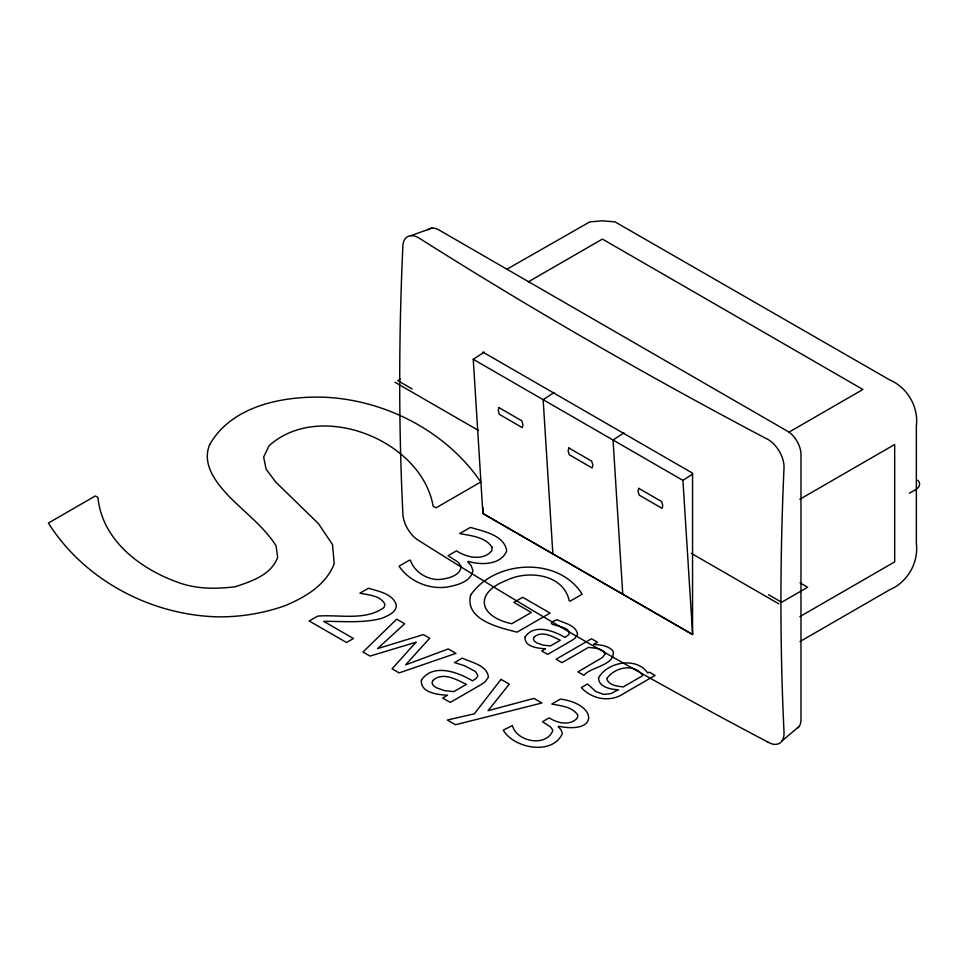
<?xml version="1.0" encoding="UTF-8"?>
<svg xmlns="http://www.w3.org/2000/svg" width="968" height="968" viewBox="0 0 968 968"><rect width="100%" height="100%" fill="white"/><g stroke="black" fill="none" stroke-linecap="round" stroke-linejoin="round"><path stroke-width="1.45" d="M781.926 740.992L799.169 726.399M482.887 352.098L692.556 473.158L692.556 634.56L482.887 513.512L473.255 359.322L484.145 352.158M554.035 392.512L543.145 399.675L552.861 553.805M623.924 432.865L613.034 440.029L622.751 594.158M482.887 507.474L482.887 513.512L692.64 634.512L682.924 480.382L692.604 474.005M506.845 269.237L589.79 221.89L602.411 220.813L615.031 221.89L889.628 379.879C907.464 387.394 918.753 406.959 916.345 426.15L916.345 543.544C918.753 562.735 907.464 582.3 889.628 589.814L799.979 641.566M528.359 281.821L602.411 239.072L862.911 389.475L788.86 432.224M400.377 379.129L397.775 380.63L412.138 388.93M799.846 499.258L894.686 444.494L894.686 561.888L799.846 616.64M909.472 493.184L915.655 489.614A13.479 7.78 0 0 0 917.797 480.225M410.771 235.708L432.031 228.061M473.255 359.322L682.924 480.382M800.028 582.833L807.663 587.237L781.648 602.265L768.592 594.727M394.98 382.239L478.543 430.494M691.382 553.369L778.853 603.875M797.027 728.396A19.07 11.011 60 0 0 800.984 719.66L800.984 454.549A19.07 11.011 60 0 0 787.504 431.196L438.77 229.864A19.07 11.011 60 0 0 428.062 229.803M598.551 677.866C598.599 687.207 610.941 689.434 618.334 689.773L610.905 693.584L604.008 694.419L596.01 691.66L587.564 683.989L581.344 687.582C591.884 699.332 610.324 702.671 623.634 693.596L655.07 675.446L649.455 672.203L647.58 672.881C636.581 656.534 607.323 661.858 598.551 677.866M492.155 547.344L491.72 550.865C482.851 561.246 466.491 557.532 456.497 550.828L448.075 555.692L458.118 562.154L461.058 566.292C460.586 576.25 446.744 578.816 438.794 579.554C426.634 579.578 414.703 572.015 410.444 560.436L409.742 560.024L399.034 566.195C409.452 581.466 428.739 589.524 446.95 587.08C456.702 585.301 471.065 581.949 472.928 570.442L471.186 565.627L467.653 561.779L468.367 561.367C480.914 565.264 500.976 565.13 506.7 550.937C504.461 534.929 483.165 531.347 470.448 527.379L459.739 533.549C470.98 535.836 485.283 536.744 492.155 547.344M577.739 715.074L577.4 717.893C570.297 726.194 557.217 723.229 549.219 717.857L542.479 721.741L550.514 726.92L552.873 730.223C547.15 747.187 516.815 742.371 512.375 725.54L503.251 730.15C514.129 748.627 552.716 755.657 562.36 733.55L560.968 729.703L558.149 726.617L558.705 726.29C599.7 734.409 596.99 703.772 560.375 699.09L551.808 704.038C560.799 705.866 572.245 706.592 577.739 715.074M396.396 605.29C396.106 612.877 387.478 615.842 381.67 618.358C362.819 623.392 343.035 621.166 323.748 621.371L353.453 638.517L346.52 642.522L309.228 620.996L317.71 616.108C339.369 614.317 365.226 621.166 383.981 607.517L384.974 604.431C380.606 595.368 368.542 595.066 359.902 593.19L368.505 588.229C378.379 591.339 393.153 593.662 396.396 605.29M607.202 678.132L607.009 679.572C609.55 685.562 617.596 686.191 623.259 686.929L642.716 675.688C634.705 662.765 614.789 667.279 607.202 678.132M421.407 680.165C420.051 692.882 438.141 694.697 447.506 695.254L442.679 698.037L450.265 702.417L481.253 684.521L484.883 682.077L488.416 677.213C487.364 665.234 471.247 662.463 462.232 658.131L454.476 662.596L464.362 665.657L475.397 671.465L477.95 675.616L476.171 678.471L472.493 680.819C458.154 672.24 433.083 662.802 421.407 680.165M525.079 636.968C524.015 646.914 538.172 648.342 545.492 648.778L541.717 650.956L547.658 654.392L571.919 640.38L574.75 638.469L577.521 634.657C576.686 625.292 564.078 623.114 557.024 619.726C539.817 626.127 567.526 624.348 569.148 632.334L568.942 634.512L565.058 637.489C553.841 630.773 534.215 623.38 525.079 636.968M209.657 444.614C201.525 464.374 216.118 482.584 228.847 496.185C244.795 512.495 263.695 526.362 276.086 545.795L277.647 557.338C271.137 575.101 251.668 581.127 235.442 586.729C216.554 589.052 197.291 589.246 179.128 582.772C141.001 569.499 102.088 540.616 97.962 497.491L95.312 495.967L48.4 523.047C84.422 580.207 150.984 615.261 218.066 616.858C240.971 617.039 263.756 613.264 285.33 605.569C305.416 597.147 325.926 584.999 334.202 563.787L332.556 544.694L318.508 523.7L275.565 481.882L266.067 469.069L263.659 457.09L268.995 445.812C319.984 399.651 421.685 440.041 433.132 506.228L435.975 507.873L480.793 481.991C445.97 431.087 385.155 399.82 323.893 397.195C282.523 396.021 231.8 405.737 209.657 444.614M605.23 653.799L602.459 657.453L577.944 671.877L583.91 675.325C590.311 666.964 616.156 665.318 613.022 651.028C608.279 645.487 600.354 644.821 593.541 644.47L597.474 642.195L591.509 638.747L556.043 659.232L562.009 662.669L588.484 647.386L596.203 648.27A14.399 8.313 0 0 1 603.838 651.488L605.23 653.799M470.69 594.993C464.325 619.847 499.452 627.675 517.106 632.14L550.066 613.107L522.684 597.292L513.863 602.386L531.311 612.466L511.782 623.731C478.809 616.725 473.618 593.033 506.566 580.328C527.778 569.874 563.424 573.855 569.196 600.717L570.055 601.213L582.179 594.219C558.548 556.249 495.023 559.746 470.69 594.993M498.956 407.637L498.217 410.468L499.379 414.401L522.248 427.602L522.986 424.771L521.825 420.85L498.956 407.637M568.845 447.99L568.107 450.822L569.269 454.754L592.138 467.955L592.888 465.124L591.714 461.191L568.845 447.99M638.735 488.344L637.997 491.175L639.158 495.108L662.039 508.309L662.778 505.477L661.604 501.545L638.735 488.344M432.829 680.565L432.006 682.936L433.204 685.356L436.423 687.776L444.518 690.656L453.835 691.6L466.407 684.34C456.509 679.717 442.666 671.308 432.829 680.565M534.009 637.283L533.368 639.134L534.312 641.022L536.829 642.933L543.157 645.172L550.453 645.922L560.29 640.235C552.546 636.617 541.717 630.035 534.009 637.283M501.013 679.391L474.356 713.803L447.337 720.035L455.492 724.742L541.911 703.01L533.961 698.412L488.078 710.669L509.253 684.146L501.013 679.391M415.938 642.268L392.076 668.827L399.143 672.905L455.94 653.376L448.269 648.947L405.628 664.847L429.683 638.215L423.403 634.585L377.556 648.633L404.66 623.767L396.699 619.169L362.988 652.033L370.006 656.086L415.938 642.268M768.168 742.226A22.47 12.971 60 0 0 784.056 733.054A3003.22 1733.918 -60 0 1 784.056 467.096A22.47 12.971 60 0 0 768.168 439.593A5373.271 3102.234 0 0 1 418.708 237.838A22.47 12.971 60 0 0 402.833 246.997A3003.22 1733.918 -60 0 0 402.833 512.955A22.47 12.971 60 0 0 418.708 540.471A5373.271 3102.234 0 0 0 768.168 742.226"/></g></svg>
